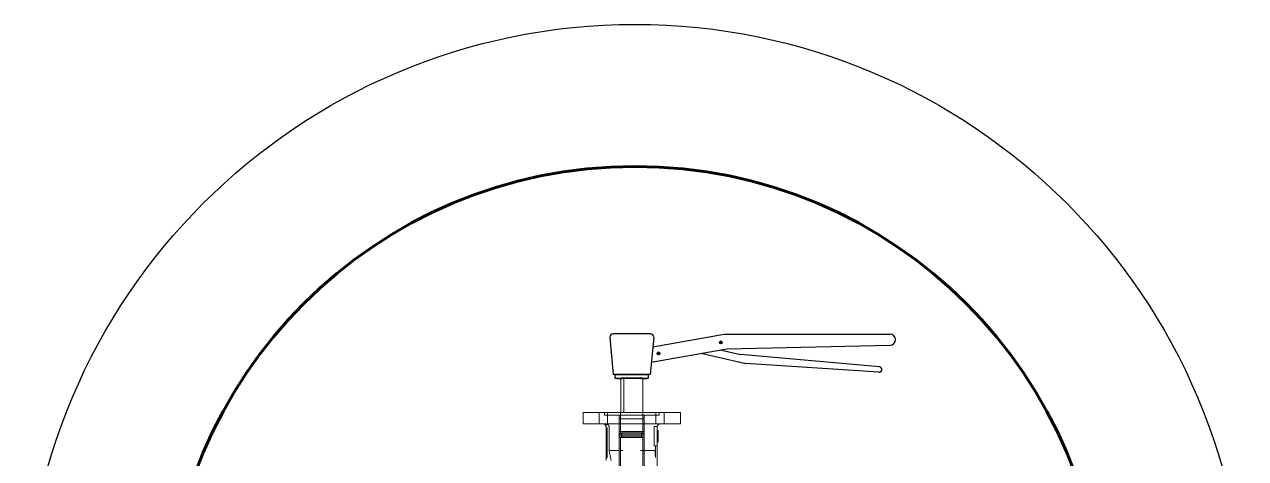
# Model space of a CAD drawing. Header units: metres. Extents: x -2077 to 53851, y -33309 to 16054.
# Drawn here: x 48313 to 50219, y -7240 to -6562 of the extents above; entities that cross this region are included whole.
import ezdxf

# ---------------------------------------------------------------- set-up
doc = ezdxf.new("R2010")
doc.units = ezdxf.units.M

# ---------------------------------------------------------------- blocks, each defined once
blk = doc.blocks.new('A$C6430760E')
at = {"color": 0, "linetype": 'Continuous', "lineweight": 0, "extrusion": (2.28848e-17, 1, 0)}
for p, q in [((-16.8, 385), (-16.8, 433)), ((-16.8, 433), (0, 433)), ((-15.7, 434), (0, 434)), ((-12.5, 434), (-12.5, 385)), ((0, 434), (16.5, 434)), ((0, 433), (17.5, 433)), ((16.5, 434), (17.5, 433)), ((17.5, 380), (17.5, 433)), ((-12.5, 385), (-12.5, 380)), ((-76, 362), (-76, 380)), ((-76, 380), (76, 380)), ((-50.7, 362), (-50.7, 380)), ((-42.7, 375.7), (-42.7, 380)), ((-42.7, 375.7), (0, 375.7)), ((-37.7, 362), (-37.7, 380)), ((-19.6, 278.4), (-19.6, 375.7)), ((-19.5, 370), (0, 370)), ((-19.5, 350), (-19.5, 370)), ((-17.5, 349), (-17.5, 380)), ((-17.5, 350), (-17.5, 370)), ((0, 375.7), (42.8, 375.7)), ((0, 370), (19.5, 370)), ((17.5, 349), (17.5, 380)), ((17.5, 350), (17.5, 370)), ((19.5, 350), (19.5, 370)), ((19.7, 210.5), (19.7, 375.7)), ((37.7, 362), (37.7, 380)), ((42.8, 375.7), (42.8, 380)), ((50.7, 362), (50.7, 380)), ((76, 362), (76, 380)), ((-76, 362), (76, 362)), ((-40, 361.9), (-40, 305)), ((-38.5, 356), (-40, 356)), ((-38.5, 356), (-38.5, 309)), ((-35.2, 320.5), (-35.2, 357)), ((-19.5, 350), (0, 350)), ((-17.8, 344.9), (0, 344.9)), ((-17.8, 344.3), (-17.8, 344.9)), ((-17.8, 344.3), (0, 344.3)), ((-17.4, 347.6), (0, 347.6)), ((-17.4, 347.6), (-17.4, 347.6)), ((-17.4, 344.3), (-17.4, 344.9)), ((-16.5, 348), (0, 348)), ((-15.3, 342), (-15.3, 348)), ((0, 350), (19.5, 350)), ((0, 348), (16.5, 348)), ((0, 347.6), (17.4, 347.6)), ((0, 344.9), (17.8, 344.9)), ((0, 344.3), (17.8, 344.3)), ((15.3, 342), (15.3, 348)), ((17.4, 347.6), (17.4, 347.6)), ((17.4, 344.3), (17.4, 344.9)), ((17.8, 344.3), (17.8, 344.9)), ((35.2, 328), (35.2, 357)), ((40, 358), (35.3, 358)), ((40, 358), (40, 328)), ((41.5, 351.8), (40, 351.8)), ((41.5, 346.5), (40, 346.5)), ((41.5, 345.6), (40, 345.6)), ((41.5, 340.4), (41.5, 351.8)), ((-17.5, 280.8), (-17.5, 341)), ((-17.4, 341.1), (0, 341.1)), ((-17.4, 341.1), (-17.4, 341.1)), ((-16.5, 342), (0, 342)), ((0, 342), (16.5, 342)), ((0, 341.1), (17.4, 341.1)), ((17.4, 341.1), (17.4, 341.1)), ((17.5, 280.8), (17.5, 341)), ((40, 328), (35.2, 328)), ((36.9, 309.6), (36.9, 328)), ((41.5, 340.4), (40, 340.4)), ((41.5, 339.8), (40, 339.8)), ((41.5, 339.5), (40, 339.5)), ((41.5, 334.2), (40, 334.2)), ((40, 328), (40, 242.2)), ((41.5, 339.5), (41.5, 340.4)), ((41.5, 334.2), (41.5, 339.5)), ((-38.5, 309), (-40, 309)), ((-35.2, 320.5), (-14.6, 320.5)), ((14.6, 320.5), (36.1, 320.5))]:
    blk.add_line(p, q, dxfattribs=at)
at = {"color": 0, "linetype": 'Continuous', "lineweight": 0}
for centre, radius, start, end in [((-45, 357), 5, 0, 90), ((-16.5, 349), 1, 180, 270), ((16.5, 349), 1, 270, 0), ((45, 357), 5, 90, 180), ((-16.5, 341), 1, 90, 180), ((16.5, 341), 1, 0, 90)]:
    blk.add_arc(centre, radius, start, end, dxfattribs=at)
for points in [[(-16.8, 433), (-16.4, 433.3), (-16.1, 433.7), (-15.7, 434)], [(-17, 382.1), (-17, 382), (-17.1, 381.9), (-17.1, 381.8)], [(-32.3, 305), (-33.3, 310.2), (-34.2, 315.3), (-35.2, 320.5)]]:
    blk.add_open_spline(points, degree=3, dxfattribs=at)
for points, knots in [([(-17.5, 380), (-17.5, 380), (-17.5, 380), (-17.5, 380.2), (-17.4, 380.3), (-17.4, 380.5), (-17.3, 380.7), (-17.2, 381), (-17.2, 381.2), (-17.1, 381.7), (-17, 381.9), (-17, 382.5), (-16.9, 382.8), (-16.8, 383.4), (-16.8, 383.7), (-16.8, 384.3), (-16.8, 384.7), (-16.8, 385)], [0.007859305, 0.007859305, 0.007859305, 0.007859305, 0.008836346, 0.008836346, 0.009818163, 0.009818163, 0.010799979, 0.010799979, 0.011781795, 0.011781795, 0.012763612, 0.012763612, 0.013745428, 0.013745428, 0.014727244, 0.014727244, 0.01570906, 0.01570906, 0.01570906, 0.01570906]), ([(-17.1, 381.8), (-17.1, 381.7), (-17.1, 381.6), (-17.2, 381.2), (-17.2, 381), (-17.3, 380.7), (-17.4, 380.5), (-17.4, 380.4), (-17.4, 380.3), (-17.4, 380.3)], [0.003448161, 0.003448161, 0.003448161, 0.003448161, 0.003927265, 0.003927265, 0.004909081, 0.004909081, 0.005890898, 0.005890898, 0.006153996, 0.006153996, 0.006153996, 0.006153996]), ([(-16.9, 383.3), (-16.9, 383.2), (-16.9, 383.1), (-16.9, 382.8), (-17, 382.5), (-17, 382.2), (-17, 382.2), (-17, 382.1)], [0.001756774, 0.001756774, 0.001756774, 0.001756774, 0.001963633, 0.001963633, 0.002945449, 0.002945449, 0.003062462, 0.003062462, 0.003062462, 0.003062462]), ([(-16.8, 385), (-16.8, 384.7), (-16.8, 384.3), (-16.8, 383.8), (-16.8, 383.5), (-16.9, 383.3)], [0, 0, 0, 0, 0.000981816, 0.000981816, 0.001756774, 0.001756774, 0.001756774, 0.001756774]), ([(-17.4, 380.3), (-17.4, 380.3), (-17.4, 380.2), (-17.4, 380.2), (-17.5, 380.2), (-17.5, 380.1)], [0.0061539958, 0.0061539958, 0.0061539958, 0.0061539958, 0.0063818058, 0.0063818058, 0.0067448287, 0.0067448287, 0.0067448287, 0.0067448287]), ([(-17.5, 380.1), (-17.5, 380.1), (-17.5, 380.1), (-17.5, 380), (-17.5, 380), (-17.5, 380), (-17.5, 380), (-17.5, 380)], [0.006744829, 0.006744829, 0.006744829, 0.006744829, 0.006872714, 0.006872714, 0.00785453, 0.00785453, 0.007859305, 0.007859305, 0.007859305, 0.007859305]), ([(-35.2, 357), (-35.2, 357.3), (-35.2, 357.6), (-35.4, 358.2), (-35.5, 358.5), (-35.7, 359.1), (-35.9, 359.4), (-36.2, 359.9), (-36.4, 360.1), (-36.9, 360.6), (-37.1, 360.8), (-37.7, 361.1), (-37.9, 361.3), (-38.5, 361.6), (-38.8, 361.7), (-39.4, 361.8), (-39.7, 361.9), (-40, 361.9)], [0.032017561, 0.032017561, 0.032017561, 0.032017561, 0.032951873, 0.032951873, 0.033886186, 0.033886186, 0.034820498, 0.034820498, 0.03575481, 0.03575481, 0.036689122, 0.036689122, 0.037623434, 0.037623434, 0.038557747, 0.038557747, 0.039492059, 0.039492059, 0.039492059, 0.039492059]), ([(-40, 361.9), (-39.7, 361.9), (-39.4, 361.8), (-38.8, 361.7), (-38.5, 361.6), (-37.9, 361.3), (-37.6, 361.1), (-37.1, 360.8), (-36.9, 360.6), (-36.4, 360.1), (-36.2, 359.9), (-35.9, 359.4), (-35.7, 359.1), (-35.5, 358.5), (-35.4, 358.2), (-35.2, 357.6), (-35.2, 357.3), (-35.2, 357)], [0.026348759, 0.026348759, 0.026348759, 0.026348759, 0.027285369, 0.027285369, 0.028221979, 0.028221979, 0.029158589, 0.029158589, 0.0300952, 0.0300952, 0.03103181, 0.03103181, 0.03196842, 0.03196842, 0.03290503, 0.03290503, 0.03384164, 0.03384164, 0.03384164, 0.03384164]), ([(-17.4, 347.6), (-17.6, 347.6), (-17.7, 347.5), (-18, 347.4), (-18.2, 347.3), (-18.5, 347.1), (-18.7, 346.9), (-19, 346.4), (-19.2, 346.1), (-19.4, 345.3), (-19.5, 344.8), (-19.5, 343.7), (-19.4, 343.2), (-19.1, 342.3), (-18.9, 342), (-18.5, 341.5), (-18.4, 341.4), (-18, 341.2), (-17.9, 341.1), (-17.6, 341.1), (-17.5, 341.1), (-17.4, 341.1)], [0.0003548, 0.0003548, 0.0003548, 0.0003548, 0.1025044, 0.1025044, 0.1920672, 0.1920672, 0.2832645, 0.2832645, 0.3851225, 0.3851225, 0.502087, 0.502087, 0.6273016, 0.6273016, 0.7425907, 0.7425907, 0.8408018, 0.8408018, 0.9301634, 0.9301634, 1, 1, 1, 1]), ([(-17.4, 341.1), (-17.3, 341.1), (-17.1, 341.1), (-16.8, 341.2), (-16.6, 341.3), (-16.3, 341.5), (-16.2, 341.7), (-15.8, 342.2), (-15.7, 342.5), (-15.4, 343.3), (-15.3, 343.8), (-15.3, 344.9), (-15.4, 345.4), (-15.7, 346.3), (-15.9, 346.6), (-16.3, 347.1), (-16.5, 347.2), (-16.8, 347.4), (-17, 347.5), (-17.2, 347.6), (-17.3, 347.6), (-17.4, 347.6)], [0.0003548, 0.0003548, 0.0003548, 0.0003548, 0.1025044, 0.1025044, 0.1920672, 0.1920672, 0.2832645, 0.2832645, 0.3851225, 0.3851225, 0.502087, 0.502087, 0.6273016, 0.6273016, 0.7425907, 0.7425907, 0.8408018, 0.8408018, 0.9301634, 0.9301634, 1, 1, 1, 1]), ([(17.4, 341.1), (17.3, 341.1), (17.1, 341.1), (16.8, 341.2), (16.6, 341.3), (16.3, 341.5), (16.2, 341.7), (15.8, 342.2), (15.7, 342.5), (15.4, 343.3), (15.3, 343.8), (15.3, 344.9), (15.4, 345.4), (15.7, 346.3), (15.9, 346.6), (16.3, 347.1), (16.5, 347.2), (16.8, 347.4), (17, 347.5), (17.2, 347.6), (17.3, 347.6), (17.4, 347.6)], [0.0003548, 0.0003548, 0.0003548, 0.0003548, 0.1025044, 0.1025044, 0.1920672, 0.1920672, 0.2832645, 0.2832645, 0.3851225, 0.3851225, 0.502087, 0.502087, 0.6273016, 0.6273016, 0.7425907, 0.7425907, 0.8408018, 0.8408018, 0.9301634, 0.9301634, 1, 1, 1, 1]), ([(17.4, 347.6), (17.6, 347.6), (17.7, 347.5), (18, 347.4), (18.2, 347.3), (18.5, 347.1), (18.7, 346.9), (19, 346.4), (19.2, 346.1), (19.4, 345.3), (19.5, 344.8), (19.5, 343.7), (19.4, 343.2), (19.1, 342.3), (18.9, 342), (18.5, 341.5), (18.4, 341.4), (18, 341.2), (17.9, 341.1), (17.6, 341.1), (17.5, 341.1), (17.4, 341.1)], [0.0003548, 0.0003548, 0.0003548, 0.0003548, 0.1025044, 0.1025044, 0.1920672, 0.1920672, 0.2832645, 0.2832645, 0.3851225, 0.3851225, 0.502087, 0.502087, 0.6273016, 0.6273016, 0.7425907, 0.7425907, 0.8408018, 0.8408018, 0.9301634, 0.9301634, 1, 1, 1, 1]), ([(35.2, 357), (35.2, 357.2), (35.2, 357.3), (35.2, 357.7), (35.3, 357.8), (35.3, 358)], [0.0320120765, 0.0320120765, 0.0320120765, 0.0320120765, 0.032509011, 0.032509011, 0.0330059455, 0.0330059455, 0.0330059455, 0.0330059455]), ([(-14.6, 320.5), (-14.5, 320.5), (-14.4, 320.5), (-14.2, 320.4), (-14.1, 320.3), (-14, 320.3)], [0, 0, 0, 0, 0.0003276653, 0.0003276653, 0.0006553305, 0.0006553305, 0.0006553305, 0.0006553305]), ([(-14, 320.3), (-14.1, 320.3), (-14.2, 320.4), (-14.4, 320.5), (-14.5, 320.5), (-14.6, 320.5)], [-0.0000109552, -0.0000109552, -0.0000109552, -0.0000109552, 0.0003161997, 0.0003161997, 0.0006433546, 0.0006433546, 0.0006433546, 0.0006433546]), ([(14, 320.3), (14.1, 320.3), (14.2, 320.4), (14.4, 320.5), (14.5, 320.5), (14.6, 320.5)], [-0.0000109552, -0.0000109552, -0.0000109552, -0.0000109552, 0.0003161997, 0.0003161997, 0.0006433546, 0.0006433546, 0.0006433546, 0.0006433546]), ([(14.6, 320.5), (14.5, 320.5), (14.4, 320.5), (14.2, 320.4), (14.1, 320.3), (14, 320.3)], [0, 0, 0, 0, 0.0003276653, 0.0003276653, 0.0006553305, 0.0006553305, 0.0006553305, 0.0006553305]), ([(36.1, 320.5), (36.2, 320.5), (36.2, 320.4), (36.3, 320.3), (36.3, 320.2), (36.4, 319.9), (36.4, 319.7), (36.5, 319.2), (36.5, 319), (36.6, 318.6), (36.6, 318.3), (36.7, 317.6), (36.7, 317.2), (36.7, 316.2), (36.8, 315.7), (36.8, 314.3), (36.8, 313.4), (36.9, 311.5), (36.9, 310.5), (36.9, 309.6)], [0, 0, 0, 0, 0.00036068, 0.00036068, 0.00072137, 0.00072137, 0.00144274, 0.00144274, 0.00216411, 0.00216411, 0.00288547, 0.00288547, 0.00432821, 0.00432821, 0.00577095, 0.00577095, 0.00865642, 0.00865642, 0.01154189, 0.01154189, 0.01154189, 0.01154189]), ([(36.9, 309.6), (36.9, 310.5), (36.9, 311.5), (36.8, 313.4), (36.8, 314.3), (36.8, 315.8), (36.7, 316.2), (36.7, 317.2), (36.7, 317.6), (36.6, 318.3), (36.6, 318.6), (36.5, 319), (36.5, 319.3), (36.4, 319.7), (36.4, 319.9), (36.3, 320.2), (36.3, 320.3), (36.2, 320.4), (36.2, 320.4), (36.2, 320.5), (36.1, 320.5), (36.1, 320.5)], [0, 0, 0, 0, 0.00284594, 0.00284594, 0.00569188, 0.00569188, 0.00711485, 0.00711485, 0.00853782, 0.00853782, 0.00924931, 0.00924931, 0.0099608, 0.0099608, 0.01067228, 0.01067228, 0.01102802, 0.01102802, 0.01120589, 0.01120589, 0.01138377, 0.01138377, 0.01138377, 0.01138377])]:
    blk.add_open_spline(points, degree=3, knots=knots, dxfattribs=at)
blk = doc.blocks.new('*U437')
at = {"linetype": 'ByBlock', "lineweight": 25}
for p, q in [((61687.5, 14073.2, -239.7), (61692.6, 14015, 0.5)), ((61755.7, 14073.4, -239.7), (61750, 14015, 0.5)), ((61754.2, 14058.4, -227), (61866, 14078.1, -227)), ((61866, 14078.1, -220.3), (62124.8, 14078.1, -267.2)), ((61751.9, 14034.4, -224.3), (61869.9, 14055.2, -224.3)), ((61858.3, 14065.2, -270.1), (61862.8, 14065.2, -270.1)), ((61859.4, 14053.3, -226.1), (61891, 14046.1, -226.1)), ((61860.5, 14067.4, -270.1), (61860.5, 14062.9, -270.1)), ((61869.9, 14055.2, -206.7), (62124.8, 14060.9, -267.2)), ((61761.1, 14048, -270.1), (61765.6, 14048, -270.1)), ((61763.3, 14050.3, -270.1), (61763.3, 14045.8, -270.1)), ((61830.1, 14048.2, -227.5), (61899.5, 14032.2, -227.5)), ((62108.3, 14027, -261.9), (61891, 14046.1, -307.4)), ((62107.1, 14018.5, -261.9), (61899.4, 14032.2, -227.5)), ((61698.5, 14008.8), (61706.1, 14008.8)), ((61736.5, 14008.8, -253.5), (61744.1, 14008.8, -253.5))]:
    blk.add_line(p, q, dxfattribs=at)
at = {"lineweight": 25}
for p, q in [((61750.6, 14078.4, -272.5), (61692.6, 14078.4, -261.9)), ((61750, 14015, -9.9), (61692.6, 14015, 0.5))]:
    blk.add_line(p, q, dxfattribs=at)
at = {"linetype": 'ByBlock', "lineweight": 25}
blk.add_lwpolyline([(61695.6, 14015), (61747.2, 14015), (61747.2, 14008.8), (61695.6, 14008.8)], close=True, dxfattribs=at)
for centre in [(61860.5, 14065.2, -270.1), (61763.3, 14048, -270.1)]:
    blk.add_circle(centre, 2.25, dxfattribs=at)
for centre, radius, start, end in [((61692.6, 14073.2, -239.7), 5.14, 90, 180), ((61750.6, 14073.2, -272.5), 5.14, 0, 89.9999), ((62124.8, 14069.5, -267.2), 8.6, 270, 90), ((62107.7, 14022.8, -261.9), 4.3, 262, 82), ((61698.5, 14006.3), 2.49, 57.7075, 122.2926), ((61706.1, 14006.3), 2.49, 57.7074, 122.2925), ((61736.5, 14006.3, -253.5), 2.49, 57.7075, 122.2926), ((61744.1, 14006.3, -253.5), 2.49, 57.7074, 122.2925)]:
    blk.add_arc(centre, radius, start, end, dxfattribs=at)
at = {"lineweight": 25, "ltscale": 6}
for centre in [(61702.3, 14000.6), (61740.3, 14000.6, -253.5)]:
    blk.add_arc(centre, 8.16, 72.3785, 107.6215, dxfattribs=at)
at = {"lineweight": 25}
blk.add_blockref('A$C6430760E', (61721.4, 13575.8), dxfattribs=at)

msp = doc.modelspace()

# ---------------------------------------------------------------- linework, layer by layer
msp.add_circle((49265.9083, -7515.09, 196.716), 953.2797)
at = {"lineweight": 60}
msp.add_circle((49265.9083, -7515.09, 196.716), 731.5381, dxfattribs=at)

# ---------------------------------------------------------------- block references
msp.add_blockref('*U437', (-12460.634, -21123.4768, 337.1339))

doc.saveas('drawing.dxf')
